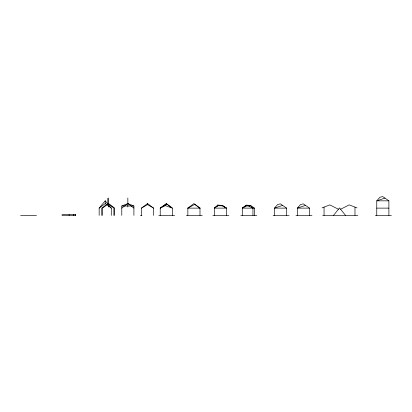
<?xml version="1.0" encoding="UTF-8"?>
<svg xmlns="http://www.w3.org/2000/svg" width="412" height="412" viewBox="0 0 412 412"><rect width="100%" height="100%" fill="white"/><g stroke="black" fill="none" stroke-linecap="round" stroke-linejoin="round"><path stroke-width="0.62" d="M160.227 215.399L160.227 208.122L165.382 205.655L166.587 203.93L172.36 208.122L172.36 215.399M333.483 215.399L339.514 207.916L345.55 215.399M99.158 215.399L99.158 208.122L105.225 200.804L111.291 208.122L111.291 215.399M242.282 215.399L242.282 208.122L246.216 205.15L246.994 205.856L249.208 206.366L250.259 205.387L252.942 208.122L252.942 215.399M214.328 215.399L214.328 208.122L217.68 205.073L222.037 205.387L226.466 208.122L226.466 215.399M99.158 208.122L105.225 203.569L105.225 200.804M107.815 198.275L107.815 203.569L101.743 208.122L101.743 215.399M121.777 208.122L127.844 203.569L133.91 205.995L133.91 215.399M141.45 215.399L141.45 208.122L147.517 203.569L153.588 208.122L153.588 215.399M187.857 215.399L187.857 208.122L193.923 203.569L199.99 208.122L199.99 215.399M214.328 208.122L218.288 205.387L222.506 205.387L226.466 208.122L214.328 208.122L218.113 205.748L222.284 205.84L226.466 208.122M254.415 208.122L242.282 208.122L246.237 205.387L250.455 205.387L254.415 208.122L254.415 215.399M166.587 203.93L160.227 208.122L166.293 203.569L172.36 208.122L165.382 205.655M141.45 208.122L147.517 204.615L147.517 203.569M187.857 208.122L194.675 204.414L199.99 208.122M340.6 209.26L349.206 204.882L357.044 207.895M242.282 208.122L246.994 205.856M121.777 215.399L121.777 205.995L127.844 203.569L133.91 208.122M321.988 207.895L329.827 204.882L338.432 209.26M282.637 205.387L274.459 208.122L274.459 215.399M305.513 205.387L297.335 208.122L297.335 215.399M384.937 198.105L376.759 200.84L376.759 215.399M388.892 200.84L376.759 200.84L379.952 197.23L382.753 196.601L388.892 200.84L388.892 215.399M121.777 205.995L133.91 205.995M187.8 208.122L200.114 208.122M286.592 208.122L274.459 208.122L277.652 204.512L280.454 203.878L286.592 208.122L286.592 215.399M309.469 208.122L297.335 208.122L300.528 204.512L303.33 203.878L309.469 208.122L309.469 215.399M376.759 208.122L388.892 208.122M20.6 215.399L36.483 215.399M140.425 215.399L141.939 215.399M158.769 215.399L174.652 215.399M186.399 215.399L202.282 215.399M212.875 215.399L228.871 215.399M240.824 215.399L256.82 215.399M273.099 215.399L289.1 215.399M295.981 215.399L311.977 215.399M322.694 215.399L357.868 215.399M375.399 215.399L391.4 215.399M246.216 205.15L250.259 205.387M249.208 206.366L252.942 208.122M147.517 204.615L153.588 208.122M107.815 203.569L113.882 208.122L113.882 215.399M105.225 203.569L111.291 208.122M217.68 205.073L218.113 205.748M222.037 205.387L222.284 205.84M354.979 207.102L354.979 215.399M324.053 207.102L324.053 215.399M127.844 198.018L127.844 206.958M114.67 215.399L114.67 208.122L108.598 203.569L102.531 208.122L102.531 215.399M108.598 198.018L108.598 206.958M75.334 214.642L75.334 215.399M75.2 214.642L75.2 215.399M73.686 214.642L73.686 215.399M69.134 214.642L69.134 215.399M75.561 214.642L62.058 214.642L62.058 215.399L75.561 215.399L75.561 214.642"/></g></svg>
